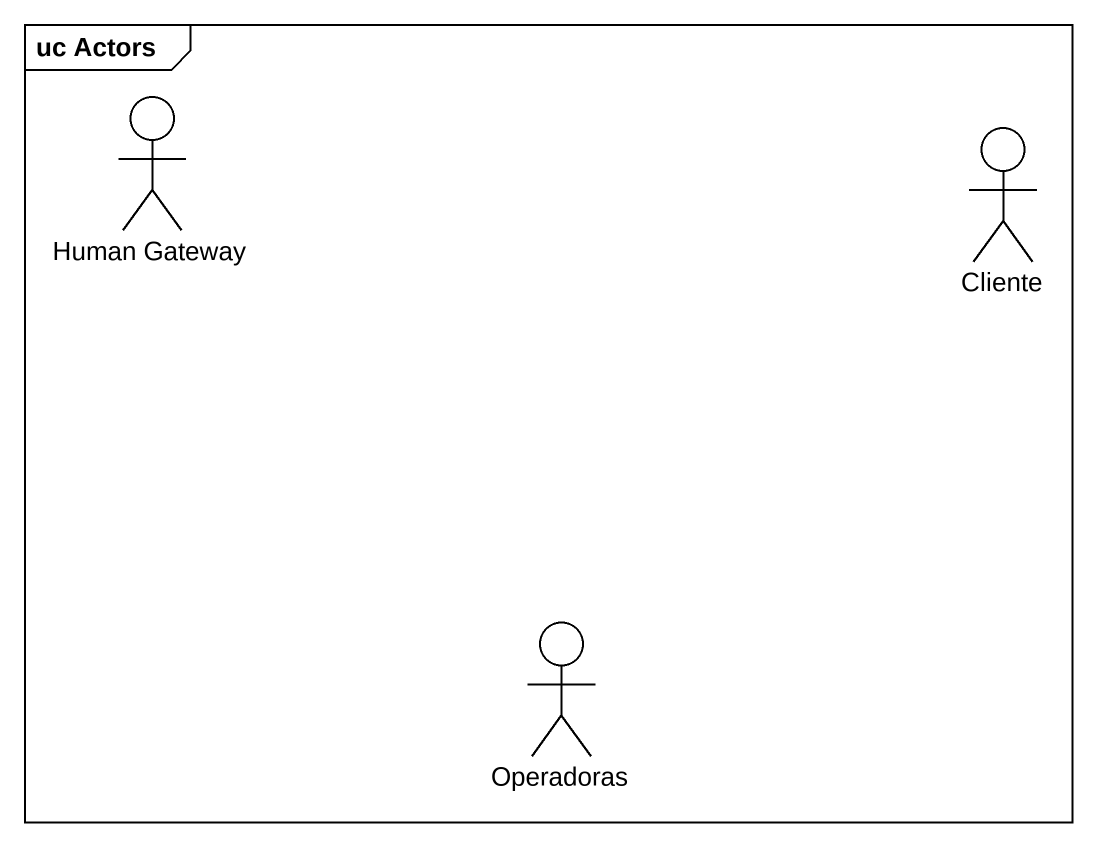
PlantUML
@startuml
mainframe uc Actors
actor "Human Gateway" as Human_Gateway
actor Cliente
actor Operadoras
@enduml
